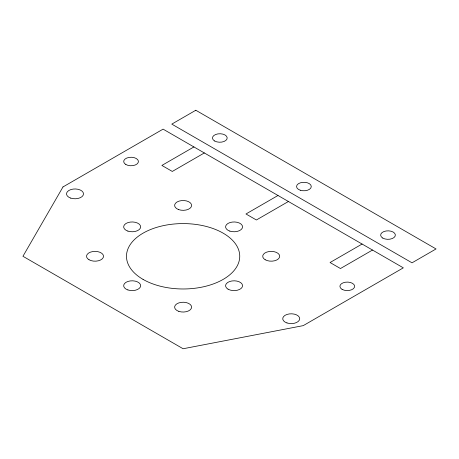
<?xml version="1.0" encoding="UTF-8"?>
<svg xmlns="http://www.w3.org/2000/svg" width="459" height="459" viewBox="0 0 459 459"><rect width="100%" height="100%" fill="white"/><g stroke="black" fill="none" stroke-linecap="round" stroke-linejoin="round"><path stroke-width="0.69" d="M193.922 146.937L161.889 165.435L172.297 171.442L204.33 152.95M278.005 195.482L245.972 213.98L256.386 219.987L288.418 201.495M362.088 244.033L330.055 262.525L340.469 268.532L372.501 250.04M62.992 186.933L22.95 256.283L183.112 348.748L303.233 325.632L403.329 267.844L163.088 129.14L62.992 186.933M195.809 110.252L171.786 124.119L412.027 262.823L436.05 248.95L195.809 110.252M125.852 164.511A7.361 4.251 0 0 0 138.17 162.601A7.361 4.251 0 0 0 129.151 157.397A7.361 4.251 0 0 0 125.852 164.511M342.07 289.342A7.361 4.251 0 0 0 354.388 287.437A7.361 4.251 0 0 0 345.369 282.228A7.361 4.251 0 0 0 342.07 289.342M89.017 259.748A8.492 4.906 0 0 0 103.229 257.551A8.492 4.906 0 0 0 92.821 251.543A8.492 4.906 0 0 0 89.017 259.748M178.861 311.386A8.492 4.906 0 0 0 191.604 307.14A8.492 4.906 0 0 0 178.861 302.894A8.492 4.906 0 0 0 178.861 311.386M178.666 209.608A8.492 4.906 0 0 0 191.604 205.557A8.492 4.906 0 0 0 179.062 201.117A8.492 4.906 0 0 0 178.666 209.608M265.193 259.748A8.492 4.906 0 0 0 279.405 257.551A8.492 4.906 0 0 0 269.003 251.543A8.492 4.906 0 0 0 265.193 259.748M143.07 279.399A56.623 32.692 0 0 0 237.808 264.745A56.623 32.692 0 0 0 168.453 224.703A56.623 32.692 0 0 0 143.07 279.399M127.9 289.95A8.492 4.906 0 0 0 140.643 285.705A8.492 4.906 0 0 0 127.9 281.459A8.492 4.906 0 0 0 127.9 289.95M229.827 231.107A8.492 4.906 0 0 0 242.564 226.861A8.492 4.906 0 0 0 229.827 222.615A8.492 4.906 0 0 0 229.827 231.107M228.066 289.176A8.492 4.906 0 0 0 242.277 286.973A8.492 4.906 0 0 0 231.875 280.971A8.492 4.906 0 0 0 228.066 289.176M127.9 231.107A8.492 4.906 0 0 0 140.643 226.861A8.492 4.906 0 0 0 127.9 222.615A8.492 4.906 0 0 0 127.9 231.107M286.973 322.947A8.492 4.906 0 0 0 299.71 318.701A8.492 4.906 0 0 0 286.973 314.449A8.492 4.906 0 0 0 286.973 322.947M70.755 198.116A8.492 4.906 0 0 0 83.498 193.864A8.492 4.906 0 0 0 70.755 189.619A8.492 4.906 0 0 0 70.755 198.116M214.628 140.993A7.361 4.251 0 0 0 226.941 139.088A7.361 4.251 0 0 0 217.927 133.885A7.361 4.251 0 0 0 214.628 140.993M300.238 190.215A7.361 4.251 0 0 0 311.277 186.538A7.361 4.251 0 0 0 300.238 182.854A7.361 4.251 0 0 0 300.238 190.215M382.795 238.083A7.361 4.251 0 0 0 395.113 236.178A7.361 4.251 0 0 0 386.099 230.975A7.361 4.251 0 0 0 382.795 238.083"/></g></svg>
